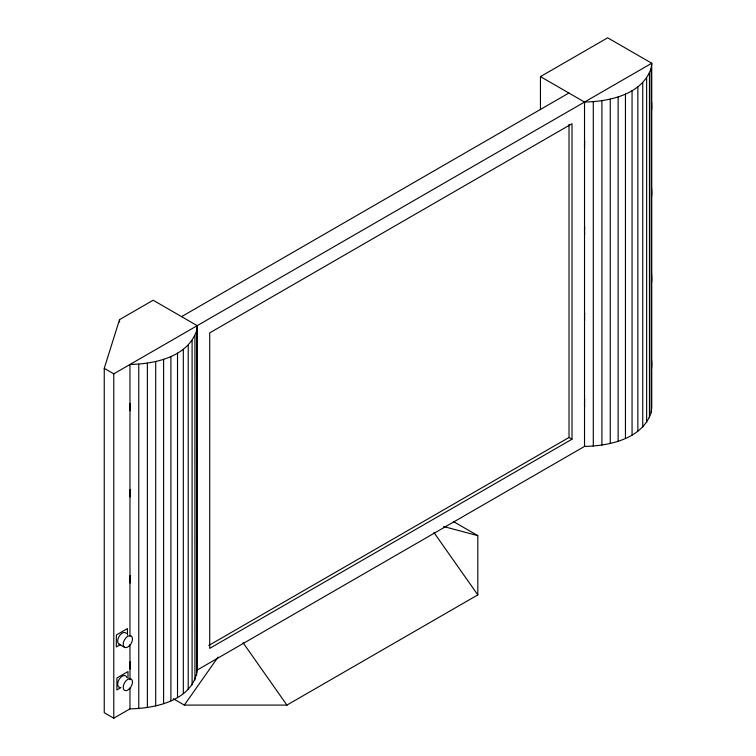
<?xml version="1.0" encoding="UTF-8"?>
<svg xmlns="http://www.w3.org/2000/svg" width="756" height="756" viewBox="0 0 756 756"><rect width="100%" height="100%" fill="white"/><g stroke="black" fill="none" stroke-linecap="round" stroke-linejoin="round"><path stroke-width="1.13" d="M196.636 675.099L196.636 330.731L197.212 325.666L153.147 300.226L119.533 319.637L104.252 368.333L104.252 712.7L113.778 718.2L129.975 708.845C155.594 708.457 193.092 700.273 197.212 670.033L197.212 325.666M197.212 670.033L584.52 446.418C609.327 445.87 642.005 439.123 651.171 412.672L651.171 68.305L651.748 63.239L607.682 37.8L540.455 76.611L540.455 109.639M651.171 412.672L651.748 407.607L651.748 63.239L113.778 373.833L104.252 368.333M129.975 636.316L129.975 364.477C154.791 363.929 187.46 357.172 196.636 330.731M540.455 76.611L584.52 102.051C609.327 101.502 642.005 94.755 651.171 68.305M173.247 698.705L184.313 705.093L218.068 657.096M181.572 316.641L568.881 93.026M120.365 644.632L116.339 646.956L116.339 634.983L127.424 628.576L127.424 635.116M120.922 687.639L116.897 689.963L116.897 677.981L127.981 671.583L127.981 678.113M208.779 645.463L569.022 437.469L572.008 439.198L572.008 123.719L209.714 332.886L209.714 648.365L572.008 439.198M184.313 705.093L286.93 705.093L477.811 594.887L477.811 535.635L453.666 521.697M443.602 526.507L477.811 535.635M119.013 644.15L124.551 647.344M433.925 532.498L477.811 594.887M243.045 642.704L286.93 705.093M649.461 73.285L649.461 417.652M646.635 78.095L646.635 422.462M642.742 82.65L642.742 427.017M637.856 86.874L637.856 431.241M632.063 90.692L632.063 435.05M625.448 94.037L625.448 438.404M618.134 96.853L618.134 441.22M610.253 99.102L610.253 443.47M601.918 100.728L601.918 445.095M593.29 101.72L593.29 446.087M584.52 102.051L584.52 446.418M569.022 124.353L569.022 437.469M194.925 335.711L194.925 680.079M192.1 340.521L192.1 684.889M188.206 345.076L188.206 689.444M183.321 349.291L183.321 693.658M177.518 353.109L177.518 697.476M170.913 356.463L170.913 700.831M163.598 359.28L163.598 703.647M155.708 361.529L155.708 705.896M147.382 363.154L147.382 707.522M138.754 364.146L138.754 708.514M129.975 644.575L129.975 679.757M129.975 687.903L129.975 708.845M119.533 319.637L119.533 321.99M113.778 373.833L113.778 718.2M651.521 101.909A47.533 27.443 -60 0 1 651.559 110.442M584.643 148.403A47.533 27.443 -60 0 1 584.7 140.937M651.521 360.187A47.533 27.443 -60 0 1 651.559 368.72M584.643 406.671A47.533 27.443 -60 0 1 584.7 399.215M651.521 188.008A47.533 27.443 -60 0 1 651.559 196.532M584.643 234.492A47.533 27.443 -60 0 1 584.7 227.036M651.521 274.097A47.533 27.443 -60 0 1 651.559 282.621M584.643 320.582A47.533 27.443 -60 0 1 584.7 313.126M119.977 687.487A6.587 3.808 -60 0 1 119.467 678.85A6.587 3.808 -60 0 1 126.81 677.489M197.155 624.768A47.533 27.443 -60 0 1 197.165 629.03M130.108 669.098A47.533 27.443 -60 0 1 130.164 661.642M197.155 538.678A47.533 27.443 -60 0 1 197.165 542.94M130.108 583.008A47.533 27.443 -60 0 1 130.164 575.552M197.155 452.589A47.533 27.443 -60 0 1 197.165 456.851M130.108 496.919A47.533 27.443 -60 0 1 130.164 489.463M197.155 366.499A47.533 27.443 -60 0 1 197.165 370.761M130.108 410.829A47.533 27.443 -60 0 1 130.164 403.364M119.977 644.443A6.587 3.808 -60 0 1 119.013 636.533A6.587 3.808 -60 0 1 126.337 633.415M129.049 689.188A6.587 3.808 -60 0 0 131.138 678.973A6.587 3.808 -60 0 0 123.341 685.89A6.587 3.808 -60 0 0 129.049 689.188M129.049 646.144A6.587 3.808 -60 0 0 131.138 635.928A6.587 3.808 -60 0 0 123.341 642.846A6.587 3.808 -60 0 0 129.049 646.144"/></g></svg>
